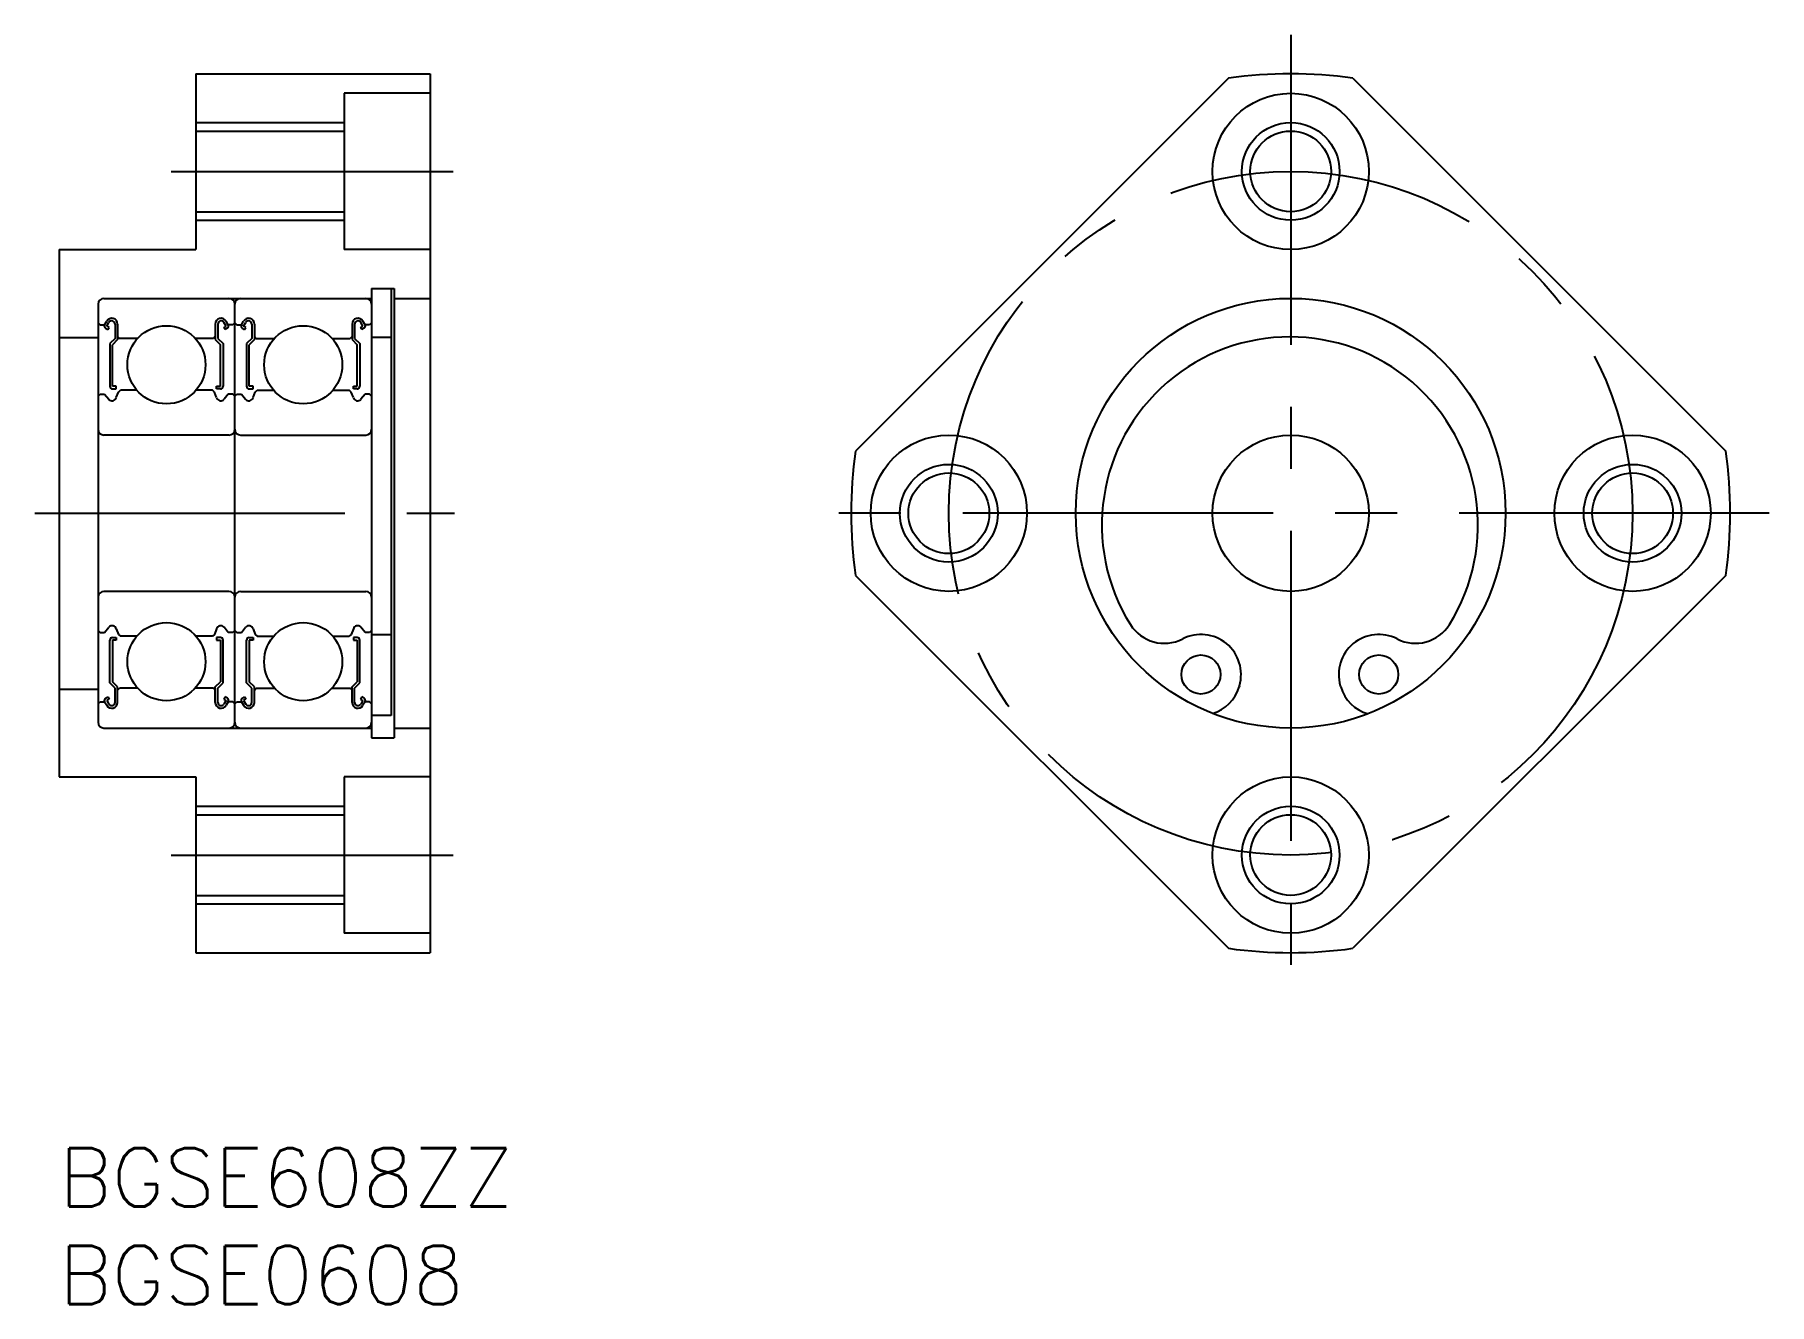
# Model space of a CAD drawing. Extents: x -1.2 to 87.5, y -8 to 57.
import ezdxf

# ---------------------------------------------------------------- set-up
doc = ezdxf.new("R2010")
doc.units = 0
doc.header["$LTSCALE"] = 0.5
doc.linetypes.add('CENTER', pattern=[50.8, 31.75, -6.35, 6.35, -6.35])
for name, color, linetype in [('MSM_CENTER', 1, 'CENTER'), ('MSM_CONTINUOUS', 7, 'CONTINUOUS'), ('MSM_NARROW', 5, 'CONTINUOUS'), ('MSM_PART_NUMBER', 7, 'CONTINUOUS')]:
    doc.layers.add(name, color=color, linetype=linetype)
doc.styles.get("Standard").update_dxf_attribs({"font": 'txt.shx', "height": 3, "bigfont": 'bigfont.shx'})

# ---------------------------------------------------------------- blocks, each defined once
blk = doc.blocks.new('*U10')
at = {"layer": 'MSM_PART_NUMBER'}
blk.add_text('BGSE608ZZ', height=3, dxfattribs=at).set_placement((0, -3))
blk = doc.blocks.new('*U11')
at = {"layer": 'MSM_PART_NUMBER'}
blk.add_text('BGSE0608', height=3, dxfattribs=at).set_placement((0, -8))

msp = doc.modelspace()

# ---------------------------------------------------------------- linework, layer by layer
at = {"layer": 'MSM_CENTER'}
for p, q in [((63.049, 57), (63.049, 8)), ((5.747, 50), (20.176, 50)), ((-1.245, 32.5), (20.245, 32.5)), ((87.549, 32.5), (38.549, 32.5)), ((5.747, 15), (20.176, 15))]:
    msp.add_line(p, q, dxfattribs=at)
msp.add_circle((63.049, 32.5), 17.5, dxfattribs=at)
at = {"layer": 'MSM_CONTINUOUS'}
for p, q in [((7, 55), (7, 46)), ((7, 55), (19, 55)), ((19, 55), (19, 10)), ((59.867, 54.774), (40.775, 35.682)), ((66.231, 54.774), (85.322, 35.682)), ((14.6, 54), (14.6, 46)), ((19, 54), (14.6, 54)), ((7, 52.067), (14.6, 52.067)), ((7, 47.933), (14.6, 47.933)), ((0, 46), (0, 19)), ((0, 46), (7, 46)), ((19, 46), (14.6, 46)), ((16, 44), (17.15, 44)), ((16, 44), (16, 21)), ((17, 44), (17, 22.144)), ((17.15, 44), (17.15, 21)), ((2, 43.2), (2, 21.8)), ((2.3, 43.5), (16, 43.5)), ((9, 21.8), (9, 43.2)), ((17.15, 43.5), (19, 43.5)), ((2, 42.25), (2.1, 42.15)), ((2.1, 42.15), (2.333, 42.15)), ((2.333, 42.15), (2.442, 42.334)), ((2.382, 41.968), (2.498, 41.901)), ((2.449, 42.083), (2.558, 42.267)), ((2.564, 42.017), (2.449, 42.083)), ((2.498, 41.901), (2.564, 42.017)), ((2.867, 42.184), (2.867, 41.45)), ((3, 42.184), (3, 41.395)), ((8, 42.184), (8, 41.395)), ((8.133, 42.184), (8.133, 41.45)), ((8.436, 42.017), (8.551, 42.083)), ((8.502, 41.901), (8.436, 42.017)), ((8.551, 42.083), (8.442, 42.267)), ((8.618, 41.968), (8.502, 41.901)), ((8.667, 42.15), (8.558, 42.334)), ((8.9, 42.15), (8.667, 42.15)), ((9, 42.25), (8.9, 42.15)), ((9, 42.25), (9.1, 42.15)), ((9.1, 42.15), (9.333, 42.15)), ((9.333, 42.15), (9.442, 42.334)), ((9.382, 41.968), (9.498, 41.901)), ((9.449, 42.083), (9.558, 42.267)), ((9.564, 42.017), (9.449, 42.083)), ((9.498, 41.901), (9.564, 42.017)), ((9.867, 42.184), (9.867, 41.45)), ((10, 42.184), (10, 41.395)), ((15, 42.184), (15, 41.395)), ((15.133, 42.184), (15.133, 41.45)), ((15.436, 42.017), (15.551, 42.083)), ((15.502, 41.901), (15.436, 42.017)), ((15.551, 42.083), (15.442, 42.267)), ((15.618, 41.968), (15.502, 41.901)), ((15.667, 42.15), (15.558, 42.334)), ((15.9, 42.15), (15.667, 42.15)), ((16, 42.25), (15.9, 42.15)), ((0, 41.5), (2, 41.5)), ((2.867, 41.45), (2.6, 41.183)), ((2.6, 41.183), (2.6, 38.998)), ((3, 41.395), (2.733, 41.128)), ((2.733, 38.998), (2.733, 41.128)), ((3, 41.55), (3.1, 41.45)), ((4.024, 41.45), (3.1, 41.45)), ((7.9, 41.45), (6.976, 41.45)), ((8, 41.55), (7.9, 41.45)), ((8, 41.395), (8.267, 41.128)), ((8.133, 41.45), (8.4, 41.183)), ((8.267, 38.998), (8.267, 41.128)), ((8.4, 41.183), (8.4, 38.998)), ((9.867, 41.45), (9.6, 41.183)), ((9.6, 41.183), (9.6, 38.998)), ((10, 41.395), (9.733, 41.128)), ((9.733, 38.998), (9.733, 41.128)), ((10, 41.55), (10.1, 41.45)), ((10.1, 41.45), (11.024, 41.45)), ((13.976, 41.45), (14.9, 41.45)), ((15, 41.55), (14.9, 41.45)), ((15, 41.395), (15.267, 41.128)), ((15.133, 41.45), (15.4, 41.183)), ((15.267, 38.998), (15.267, 41.128)), ((15.4, 41.183), (15.4, 38.998)), ((17, 41.5), (16, 41.5)), ((2, 38.5), (2.1, 38.6)), ((2.1, 38.6), (2.333, 38.6)), ((2.333, 38.6), (2.548, 38.338)), ((2.933, 38.998), (2.733, 38.998)), ((2.733, 38.865), (2.933, 38.865)), ((2.933, 38.865), (2.933, 38.998)), ((2.933, 38.417), (3.039, 38.706)), ((3.039, 38.706), (3.139, 38.8)), ((3.98, 38.8), (3.139, 38.8)), ((7.861, 38.8), (7.02, 38.8)), ((7.961, 38.706), (7.861, 38.8)), ((8.067, 38.417), (7.961, 38.706)), ((8.067, 38.998), (8.267, 38.998)), ((8.067, 38.865), (8.067, 38.998)), ((8.267, 38.865), (8.067, 38.865)), ((8.667, 38.6), (8.452, 38.338)), ((8.9, 38.6), (8.667, 38.6)), ((9, 38.5), (8.9, 38.6)), ((9, 38.5), (9.1, 38.6)), ((9.1, 38.6), (9.333, 38.6)), ((9.333, 38.6), (9.548, 38.338)), ((9.933, 38.998), (9.733, 38.998)), ((9.733, 38.865), (9.933, 38.865)), ((9.933, 38.865), (9.933, 38.998)), ((9.933, 38.417), (10.039, 38.706)), ((10.039, 38.706), (10.139, 38.8)), ((10.139, 38.8), (10.98, 38.8)), ((14.02, 38.8), (14.861, 38.8)), ((14.961, 38.706), (14.861, 38.8)), ((15.067, 38.417), (14.961, 38.706)), ((15.067, 38.998), (15.267, 38.998)), ((15.067, 38.865), (15.067, 38.998)), ((15.267, 38.865), (15.067, 38.865)), ((15.667, 38.6), (15.452, 38.338)), ((15.9, 38.6), (15.667, 38.6)), ((16, 38.5), (15.9, 38.6)), ((8.7, 36.5), (2.3, 36.5)), ((9.3, 36.5), (15.7, 36.5)), ((40.775, 29.318), (59.867, 10.226)), ((85.322, 29.318), (66.231, 10.226)), ((8.7, 28.5), (2.3, 28.5)), ((9.3, 28.5), (15.7, 28.5)), ((2.333, 26.4), (2.548, 26.662)), ((8.667, 26.4), (8.452, 26.662)), ((9, 27.15), (9, 27.15)), ((9, 27.15), (9, 27.15)), ((9.333, 26.4), (9.548, 26.662)), ((15.667, 26.4), (15.452, 26.662)), ((2, 26.5), (2.1, 26.4)), ((2.1, 26.4), (2.333, 26.4)), ((2.6, 23.817), (2.6, 26.002)), ((2.733, 26.135), (2.933, 26.135)), ((2.733, 26.002), (2.733, 23.872)), ((2.933, 26.002), (2.733, 26.002)), ((2.933, 26.583), (3.039, 26.294)), ((2.933, 26.135), (2.933, 26.002)), ((3.039, 26.294), (3.139, 26.2)), ((3.98, 26.2), (3.139, 26.2)), ((7.861, 26.2), (7.02, 26.2)), ((7.961, 26.294), (7.861, 26.2)), ((8.067, 26.583), (7.961, 26.294)), ((8.267, 26.135), (8.067, 26.135)), ((8.067, 26.135), (8.067, 26.002)), ((8.067, 26.002), (8.267, 26.002)), ((8.267, 26.002), (8.267, 23.872)), ((8.4, 23.817), (8.4, 26.002)), ((8.9, 26.4), (8.667, 26.4)), ((9, 26.5), (8.9, 26.4)), ((9, 26.5), (9.1, 26.4)), ((9.1, 26.4), (9.333, 26.4)), ((9.6, 23.817), (9.6, 26.002)), ((9.733, 26.135), (9.933, 26.135)), ((9.733, 26.002), (9.733, 23.872)), ((9.933, 26.002), (9.733, 26.002)), ((9.933, 26.583), (10.039, 26.294)), ((9.933, 26.135), (9.933, 26.002)), ((10.039, 26.294), (10.139, 26.2)), ((10.139, 26.2), (10.98, 26.2)), ((14.02, 26.2), (14.861, 26.2)), ((14.961, 26.294), (14.861, 26.2)), ((15.067, 26.583), (14.961, 26.294)), ((15.267, 26.135), (15.067, 26.135)), ((15.067, 26.135), (15.067, 26.002)), ((15.067, 26.002), (15.267, 26.002)), ((15.267, 26.002), (15.267, 23.872)), ((15.4, 23.817), (15.4, 26.002)), ((15.9, 26.4), (15.667, 26.4)), ((16, 26.5), (15.9, 26.4)), ((17, 26.267), (16, 26.267)), ((0, 23.5), (2, 23.5)), ((2.382, 23.032), (2.498, 23.099)), ((2.498, 23.099), (2.564, 22.983)), ((2.867, 23.55), (2.6, 23.817)), ((3, 23.605), (2.733, 23.872)), ((2.867, 22.816), (2.867, 23.55)), ((3, 22.816), (3, 23.605)), ((3, 23.45), (3.1, 23.55)), ((4.024, 23.55), (3.1, 23.55)), ((7.9, 23.55), (6.976, 23.55)), ((8, 23.45), (7.9, 23.55)), ((8, 23.605), (8.267, 23.872)), ((8, 22.816), (8, 23.605)), ((8.133, 23.55), (8.4, 23.817)), ((8.133, 22.816), (8.133, 23.55)), ((8.502, 23.099), (8.436, 22.983)), ((8.618, 23.032), (8.502, 23.099)), ((9.382, 23.032), (9.498, 23.099)), ((9.498, 23.099), (9.564, 22.983)), ((9.867, 23.55), (9.6, 23.817)), ((10, 23.605), (9.733, 23.872)), ((9.867, 22.816), (9.867, 23.55)), ((10, 22.816), (10, 23.605)), ((10, 23.45), (10.1, 23.55)), ((10.1, 23.55), (11.024, 23.55)), ((13.976, 23.55), (14.9, 23.55)), ((15, 23.45), (14.9, 23.55)), ((15, 23.605), (15.267, 23.872)), ((15, 22.816), (15, 23.605)), ((15.133, 23.55), (15.4, 23.817)), ((15.133, 22.816), (15.133, 23.55)), ((15.502, 23.099), (15.436, 22.983)), ((15.618, 23.032), (15.502, 23.099)), ((60.425, 23.67, 0.5), (60.408, 23.61, 0.5)), ((65.607, 23.61, 0.5), (65.589, 23.67, 0.5)), ((2, 22.75), (2.1, 22.85)), ((2.1, 22.85), (2.333, 22.85)), ((2.333, 22.85), (2.442, 22.666)), ((2.564, 22.983), (2.449, 22.917)), ((2.449, 22.917), (2.558, 22.733)), ((8.436, 22.983), (8.551, 22.917)), ((8.551, 22.917), (8.442, 22.733)), ((8.667, 22.85), (8.558, 22.666)), ((8.9, 22.85), (8.667, 22.85)), ((9, 22.75), (8.9, 22.85)), ((9, 22.75), (9.1, 22.85)), ((9.1, 22.85), (9.333, 22.85)), ((9.333, 22.85), (9.442, 22.666)), ((9.564, 22.983), (9.449, 22.917)), ((9.449, 22.917), (9.558, 22.733)), ((15.436, 22.983), (15.551, 22.917)), ((15.551, 22.917), (15.442, 22.733)), ((15.667, 22.85), (15.558, 22.666)), ((15.9, 22.85), (15.667, 22.85)), ((16, 22.75), (15.9, 22.85)), ((2.3, 21.5), (16, 21.5)), ((17, 22.144), (16, 22.144)), ((17.15, 21.5), (19, 21.5)), ((16, 21), (17.15, 21)), ((0, 19), (7, 19)), ((7, 19), (7, 10)), ((14.6, 19), (14.6, 11)), ((19, 19), (14.6, 19)), ((7, 17.067), (14.6, 17.067)), ((7, 12.933), (14.6, 12.933)), ((19, 11), (14.6, 11)), ((7, 10), (19, 10))]:
    msp.add_line(p, q, dxfattribs=at)
for centre, radius in [((63.049, 50), 4), ((63.049, 50), 2.067), ((63.049, 32.5), 11), ((5.5, 40.1), 2), ((12.5, 40.1), 2), ((45.549, 32.5), 4), ((63.049, 32.5), 4), ((80.549, 32.5), 4), ((45.549, 32.5), 2.067), ((80.549, 32.5), 2.067), ((5.5, 24.9), 2), ((12.5, 24.9), 2), ((58.457, 24.244, 0.5), 1), ((67.557, 24.244, 0.5), 1), ((63.049, 15), 4), ((63.049, 15), 2.067)]:
    msp.add_circle(centre, radius, dxfattribs=at)
for centre, radius, start, end in [((63.049, 32.5), 22.5, 81.8699, 98.1301), ((2.3, 43.2), 0.3, 90, 180), ((8.7, 43.2), 0.3, 0, 90), ((9.3, 43.2), 0.3, 90, 180), ((15.7, 43.2), 0.3, 0, 90), ((2.449, 42.083), 0.133, 149.9969, 240.00125), ((2.701, 42.184), 0.299, 0, 150.00017), ((2.701, 42.184), 0.166, 0, 150.00436), ((8.299, 42.184), 0.299, 29.99983, 180), ((8.299, 42.184), 0.166, 29.99564, 180), ((8.551, 42.083), 0.133, 299.99875, 30.0031), ((9.449, 42.083), 0.133, 149.9969, 240.00125), ((9.701, 42.184), 0.299, 0, 150.00017), ((9.701, 42.184), 0.166, 0, 150.00436), ((15.299, 42.184), 0.299, 29.99983, 180), ((15.299, 42.184), 0.166, 29.99564, 180), ((15.551, 42.083), 0.133, 299.99875, 30.0031), ((63.007, 31.901, 0.5), 9.625, 328.02231, 211.97769), ((2.719, 38.481), 0.224, 220.00096, 343.1517), ((2.733, 38.998), 0.133, 180.00005, 270.00003), ((8.281, 38.481), 0.224, 196.8483, 319.99904), ((8.267, 38.998), 0.133, 269.99997, 359.99995), ((9.719, 38.481), 0.224, 220.00096, 343.1517), ((9.733, 38.998), 0.133, 180.00005, 270.00003), ((15.281, 38.481), 0.224, 196.8483, 319.99904), ((15.267, 38.998), 0.133, 269.99997, 359.99995), ((2.3, 36.8), 0.3, 180, 270), ((8.7, 36.8), 0.3, 270, 0), ((9.3, 36.8), 0.3, 180, 270), ((15.7, 36.8), 0.3, 270, 0), ((63.049, 32.5), 22.5, 171.8699, 188.1301), ((63.049, 32.5), 22.5, 351.8699, 8.1301), ((2.3, 28.2), 0.3, 90, 180), ((8.7, 28.2), 0.3, 0, 90), ((9.3, 28.2), 0.3, 90, 180), ((15.7, 28.2), 0.3, 0, 90), ((2.719, 26.519), 0.224, 16.8483, 139.99904), ((8.281, 26.519), 0.224, 40.00096, 163.1517), ((9.719, 26.519), 0.224, 16.8483, 139.99904), ((15.281, 26.519), 0.224, 40.00096, 163.1517), ((56.582, 27.89, 0.5), 2.05, 211.97769, 297.22239), ((69.433, 27.89, 0.5), 2.05, 242.77761, 328.02231), ((2.733, 26.002), 0.133, 89.99997, 179.99995), ((8.267, 26.002), 0.133, 0.00005, 90.00003), ((9.733, 26.002), 0.133, 89.99997, 179.99995), ((15.267, 26.002), 0.133, 0.00005, 90.00003), ((58.457, 24.244, 0.5), 2.05, 343.74665, 117.22239), ((67.557, 24.244, 0.5), 2.05, 62.77761, 196.25335), ((58.488, 24.17, 0.5), 2, 286.3951, 343.74665), ((67.527, 24.17, 0.5), 2, 196.25335, 255.02891), ((2.449, 22.917), 0.133, 119.99875, 210.0031), ((2.701, 22.816), 0.299, 209.99983, 0), ((2.701, 22.816), 0.166, 209.99564, 0), ((8.299, 22.816), 0.299, 180, 330.00017), ((8.299, 22.816), 0.166, 180, 330.00436), ((8.551, 22.917), 0.133, 329.9969, 60.00125), ((9.449, 22.917), 0.133, 119.99875, 210.0031), ((9.701, 22.816), 0.299, 209.99983, 0), ((9.701, 22.816), 0.166, 209.99564, 0), ((15.299, 22.816), 0.299, 180, 330.00017), ((15.299, 22.816), 0.166, 180, 330.00436), ((15.551, 22.917), 0.133, 329.9969, 60.00125), ((2.3, 21.8), 0.3, 180, 270), ((8.7, 21.8), 0.3, 270, 0), ((9.3, 21.8), 0.3, 180, 270), ((15.7, 21.8), 0.3, 270, 0), ((63.049, 32.5), 22.5, 261.8699, 278.1301)]:
    msp.add_arc(centre, radius, start, end, dxfattribs=at)
at = {"layer": 'MSM_NARROW'}
for p, q in [((7, 52.5), (14.6, 52.5)), ((7, 47.5), (14.6, 47.5)), ((7, 17.5), (14.6, 17.5)), ((7, 12.5), (14.6, 12.5))]:
    msp.add_line(p, q, dxfattribs=at)
for centre in [(63.049, 50), (45.549, 32.5), (80.549, 32.5), (63.049, 15)]:
    msp.add_circle(centre, 2.5, dxfattribs=at)

# ---------------------------------------------------------------- block references
at = {"layer": 'MSM_CONTINUOUS'}
for name in ['*U10', '*U11']:
    msp.add_blockref(name, (0, 0), dxfattribs=at)

doc.saveas('drawing.dxf')
